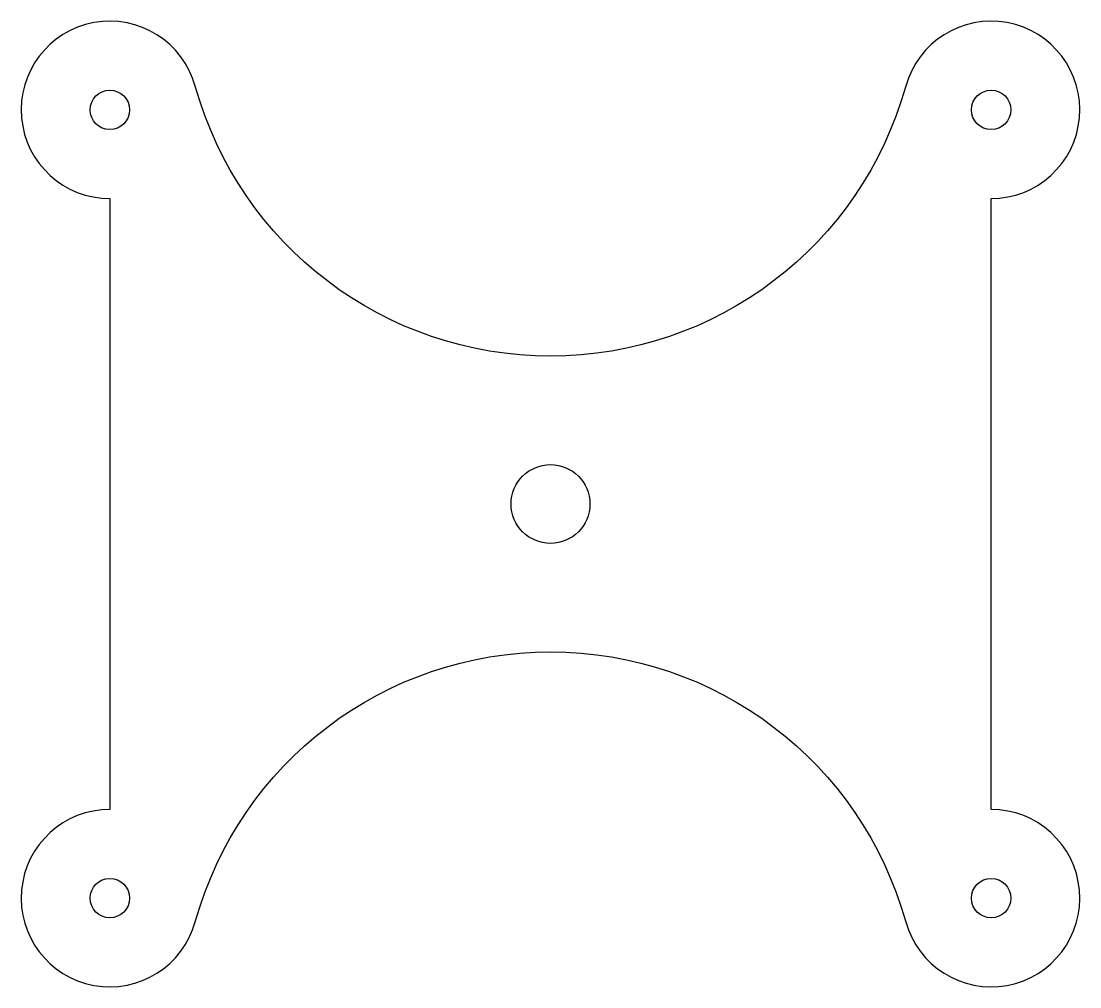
# Model space of a CAD drawing. Header units: millimetres. Extents: x 18 to 126, y -49 to 49.
import ezdxf

# ---------------------------------------------------------------- set-up
doc = ezdxf.new("R2010")
doc.units = ezdxf.units.MM

msp = doc.modelspace()

# ---------------------------------------------------------------- linework, layer by layer
msp.add_lwpolyline([(35.95, 42.41, 2.016448), (27.28, 31), (27.28, -31, 2.016448), (35.95, -42.41, -0.760263), (108.05, -42.41, 2.016448), (116.72, -31), (116.72, 31, 2.016448), (108.05, 42.41, -0.760263)], format="xyb", close=True)
for centre, radius in [((27.28, 40), 2), ((116.72, 40), 2), ((72, 0), 4), ((27.28, -40), 2), ((116.72, -40), 2)]:
    msp.add_circle(centre, radius)

doc.saveas('drawing.dxf')
